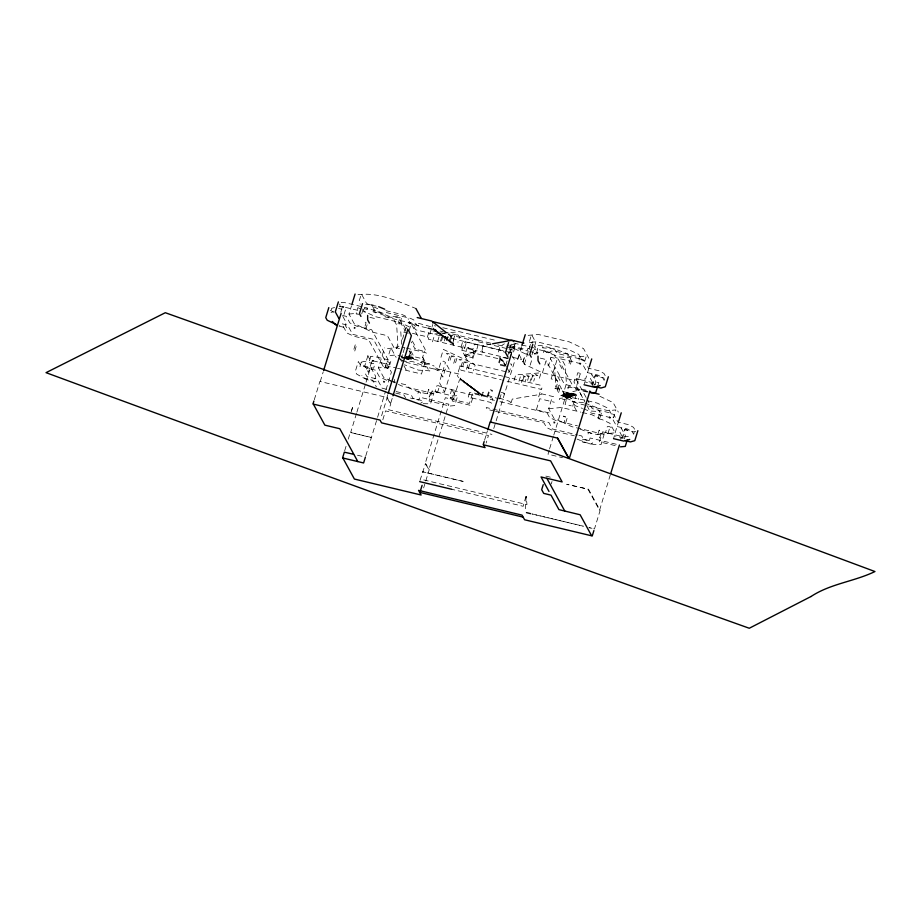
<?xml version="1.0" encoding="UTF-8"?>
<svg xmlns="http://www.w3.org/2000/svg" width="921" height="921" viewBox="0 0 921 921"><rect width="100%" height="100%" fill="white"/><g stroke="black" fill="none" stroke-linecap="round" stroke-linejoin="round"><path stroke-width="0.69" stroke-dasharray="4.61 3.45" d="M526.156 496.615L525.407 508.714M505.756 365.372L507.655 358.891M420.034 480.394L425.525 463.459L429.232 469.675L423.648 487.934M525.914 496.373L523.209 506.285L451.843 489.293M340.816 312.219L341.967 308.466L339.561 304.08M314.291 399.737L319.886 381.432L386.947 397.492L390.492 403.962L392.588 397.135M320.232 381.593L323.156 372.038M344.074 314.372L345.387 310.089L338.64 308.477M367.111 324.779L366.063 328.21L361.93 327.22L354.159 323.536L348.967 314.061L351.419 306.048M361.723 313.923L364.025 306.417M394.142 320.439L396.675 325.067L397.791 344.017L396.295 348.886L394.418 348.449L387.453 335.728L372.142 332.055L364.359 328.371L366.109 322.649L363.68 321.498L365.384 321.337M366.5 369.194L367.444 367.537L369.851 368.458L369.413 369.897M344.684 450.76L346.641 444.371M348.242 439.121L350.302 432.421L371.336 437.452M356.473 413.506L350.636 432.582L371.382 437.544M356.899 412.148L365.649 383.527M366.063 382.169L370.645 367.18L375.687 376.39L374.812 379.245L376.263 381.881L366.051 379.44L361.826 375.354M391.413 381.11L383.689 377.449L378.45 367.882L384.575 347.862M398.056 323.927L399.806 318.206L401.51 318.056L399.76 323.766M387.971 368.365L385.554 367.214L387.304 361.493L389.721 362.644L387.971 368.365L383.85 367.375L378.45 367.882M365.798 455.814L385.554 391.218M385.98 389.859L391.39 372.142L373.408 339.308L352.662 334.335L347.608 325.136L339.964 323.306M402.442 339.308L405.724 328.578M386.947 397.492L387.787 394.752M381.593 415.762L387.188 397.469L390.792 404.031L388.708 409.799L491.964 434.39M409.062 330.593L411.227 323.904L425.226 349.439L424.627 351.408L416.971 349.577M437.475 392.714L435.057 391.563L436.807 385.853L438.511 385.692L440.929 386.832L439.225 386.993L437.475 392.714L432.076 393.221L401.556 385.922L393.831 382.261L395.581 376.539M401.832 356.611L402.419 354.7M403.179 352.547L404.929 346.826M382.814 419.78L385.531 410.893L488.452 435.518L486.15 443.047M401.821 358.073L401.993 357.486L405.367 358.292M402.27 357.993L402.454 357.417M402.73 357.912L402.903 357.336M406.368 357.313L406.541 356.738M406.829 357.244L407.001 356.657L413.805 358.361L407.911 356.508L407.738 357.095L413.356 358.442L413.08 357.935M408.187 357.014L408.371 356.439L414.266 358.292L407.45 356.588M408.648 356.945L409.085 355.506L422.209 358.649L424.754 363.277M427.286 337.374L429.347 330.662M397.412 368.25L421.473 374.007L425.191 361.849L422.658 357.221L424.454 351.327M431.143 329.776L428.277 339.17L461.076 347.01L461.582 347.942L464.495 348.633L466.245 342.911L465.738 341.99M431.961 327.128L432.755 324.503M422.658 357.221L425.191 361.849L420.379 362.31L424.846 364.428L425.283 362.989L420.816 360.871L396.122 354.965L388.443 355.69L390.861 347.77L396.099 357.336M432.49 341.795L434.896 333.932L455.538 332.136L459.591 336.89L457.933 342.301M417.938 393.302L418.376 391.874L419.285 391.92L420.598 392.726L420.16 394.153M437.648 341.346L439.305 335.935L441.712 337.086L440.054 342.497M441.516 341.012L443.174 335.601L445.58 336.752L443.922 342.151M440.975 357.29L443.381 349.427L472.519 363.127L475.121 365.246L473.463 370.645M446.685 340.563L448.331 335.152L450.737 336.303L449.08 341.703M450.553 340.217L452.199 334.818L454.606 335.969L452.959 341.369M398.551 358.499L407.117 362.563L437.625 369.862L445.315 369.125L442.897 377.057L438.672 369.344L434.205 367.226L433.768 368.653L438.235 370.772L441.101 361.423L443.508 361.193L445.453 362.448L439.329 382.48L444.578 392.047L439.179 392.553L435.057 391.563M448.262 360.71L449.92 355.31L446.271 353.595L447.997 353.422L451.647 355.126L449.989 360.537M444.578 392.047L450.703 372.026L445.453 362.448M453.719 363.288L455.377 357.878L451.739 356.162L453.466 355.99L457.104 357.705L455.446 363.104M461.076 347.01L462.826 341.3L503.902 351.028L503.637 351.88L505.099 352.236M468.847 347.298L467.223 347.839L464.817 355.702L474.027 351.799L472.335 357.659L464.909 355.886L461.87 350.325L464.276 342.462L465.911 341.933M459.625 367.433L457.219 375.296L458.508 377.633M461.007 366.708L462.653 361.308L459.015 359.593L460.742 359.409L464.38 361.124L462.733 366.535M465.427 356.968L468.363 362.333L470.078 363.15L506.711 371.911M456.275 390.285L459.556 379.556M466.463 369.275L468.121 363.876L464.483 362.16L466.21 361.988L469.848 363.691L468.19 369.102M477.4 344.788L477.907 345.709L476.157 351.431L473.244 350.728L472.738 349.807L474.488 344.086M472.841 358.58L474.591 352.858L474.085 351.937M482.167 349.784L482.949 345.559L491.238 344.04M481.787 396.387L480.935 393.797L481.994 395.719L483.099 392.104L482.04 396.859M498.388 351.995L500.045 346.584L504.374 343.821M488.026 396.203L487.52 395.282L489.27 389.56L492.182 390.262L492.689 391.183L489.776 390.481L488.026 396.203L480.739 394.464M500.057 358.154L498.307 363.876L505.733 365.649M507.471 356.554L511.477 343.314L513.895 343.084L537.76 348.794L536.448 353.088L529.817 351.5M509.186 353.491L511.097 347.24L509.831 344.926M510.096 352.985L511.742 347.62M484.55 440.284L487.347 431.132M510.476 355.92L512.433 350.487L511.604 353.192M513.515 348.633L514.666 344.88M515.219 343.717L514.839 344.961L510.671 343.97M499.689 399L501.438 393.279L504.351 393.969L503.845 393.048L500.932 392.346M508.07 372.234L509.313 372.015L511.685 364.255L510.222 363.91M517.533 359.294L519.479 353.86L517.832 359.271M521.562 346.676L519.11 354.689L524.348 364.232L542.423 372.798L573.012 380.12L578.457 379.613M514.068 380.385L515.748 374.905L541.064 372.798L538.658 380.661M522.817 361.826L524.774 356.392L523.116 361.792M511.155 402.696L512.26 399.081L541.525 394.2M518.972 381.282L520.63 375.872L523.093 375.618L525.523 376.77L523.059 377.023L521.413 382.422M524.348 364.232L530.473 344.212M532.833 341.564L532.373 343.061L529.46 342.359M522.668 380.903L524.325 375.492L526.789 375.238L529.218 376.39L526.754 376.643L525.108 382.042M532.039 354.677L535.746 342.267L531.532 334.565L529.103 342.497L536.69 341.772L567.877 349.243L578.676 354.355L580.644 357.947M530.162 365.165L532.177 358.614M527.595 380.396L529.253 374.985L531.716 374.743L534.145 375.883L531.682 376.136L530.036 381.547M531.29 380.016L532.948 374.617L535.412 374.363L537.841 375.503L535.377 375.756L533.731 381.167M543.448 352.547L543.885 351.12L545.025 351.189L546.671 352.19L546.234 353.618M542.423 372.798L545.923 361.366L548.456 365.982L550.643 358.833M538.681 396.813L541.088 388.95M536.459 409.477L539.741 398.747L554.315 402.235M556.837 360.318L551.149 378.911L557.332 380.396M555.11 377.242L554.649 367.467M555.386 377.737L555.582 387.004M561.58 421.841L553.912 418.203L548.697 408.694L551.99 397.976M557.101 389.779L558.851 384.057L557.309 383.689L555.559 389.41L556.065 390.331M558.621 392.553L560.371 386.832L558.828 386.463L557.078 392.185L557.585 393.106M564.688 389.18L566.438 383.458L565.068 365.361L562.535 360.733M549.215 450.024L548.018 454.203L562.547 457.679M549.63 448.665L553.383 436.416M553.797 435.057L568.787 386.049L589.924 391.114M579.09 357.693L579.136 360.099M565.701 422.831L567.451 417.109L563.33 416.119L565.747 417.271L563.997 422.992L571.665 426.63L602.553 434.021L607.987 433.503L609.737 427.781L611.44 427.62L609.023 426.469L607.319 426.63L605.569 432.352L607.987 433.503M584.731 361.308L586.355 356.024L578.584 356.761L553.82 350.843L551.414 351.062L548.548 352.778M572.724 406.184L576.235 394.741L578.768 399.369M551.276 483.951L552.024 481.51M588.876 368.25L585.606 378.934L580.161 379.452L576.039 378.462L577.789 372.74L581.911 373.73L580.207 373.891L575.625 389.295L589.544 392.634M584.294 383.815L584.881 381.904L595.081 384.345L593.642 381.72M594.655 376.965L595.093 375.526L597.061 375.653L598.005 376.229L597.568 377.656M592.157 385.934L595.219 375.918L603.957 378.013M594.92 385.013L595.899 381.801L591.789 374.294L590.476 378.589L593.907 384.84M598.051 385.001L598.823 382.491L593.999 382.952L578.699 379.291M588.047 433.964L588.484 432.536L589.624 432.605L591.259 433.595L590.822 435.023M598.051 418.641L599.813 412.919L601.505 412.758L599.755 418.479L598.051 418.641L602.184 419.631L609.898 423.292L615.124 432.824L609.69 433.342L605.569 432.352M613.524 438.649L614.399 435.794L624.611 438.235L623.16 435.598M615.124 432.824L618.797 420.816M620.558 439.144L620.961 437.855L621.974 438.177M610.312 474.856L599.548 510.303L587.966 489.166L566.691 484.285L588.496 489.212L600.124 510.453L594.471 528.953L588.922 527.618L594.413 528.861M624.173 430.855L624.611 429.416L626.579 429.543L627.535 430.119L627.097 431.546M622.055 438.569L624.737 429.808L633.487 431.903L635.674 431.281M624.438 438.903L625.428 435.691L621.318 428.184L620.006 432.479L623.425 438.73M591.386 384.115L592.456 384.287M506.343 366.754L499.896 357.624M500.564 359.075L500.184 358.062L505.859 365.556M420.598 403.306L422.359 402.063M592.767 442.84L591.006 444.083L582.625 442.068L580.852 438.833L589.233 440.837L590.108 437.982L619.442 445.004M464.817 355.702L474.511 351.592M465.692 356.911L475.178 352.835L475.65 350.97L474.948 349.692L467.223 347.839M334.588 307.499L331.744 308.305L330.432 312.599L333.275 311.793M461.87 350.325L500.978 359.282L502.693 360.099L505.629 365.464M348.967 314.061L354.435 313.543L356.864 314.683M364.359 328.371L366.063 328.21M387.488 348.564L397.584 347.608L398.033 346.123L404.941 347.77M528.159 335.359L538.152 334.415L569.351 341.887L583.557 348.61L588.83 358.246M510.165 347.597L512.583 347.378L528.493 351.177M385.554 367.214L390.941 366.708L396.122 367.94M424.846 364.428L429.658 363.968L434.125 366.086M393.831 382.261L395.535 382.1M562.881 398.056L559.703 398.356L559.266 399.783L571.987 398.586L565.149 395.339L546.141 360.641M548.697 408.694L561.43 407.496L580.909 412.159M628.341 436.381L623.517 436.842L602.564 431.822L599.502 441.838L617.669 446.178M357.993 294.708C378.117 291.945 397.676 301.271 415.901 308.5M370.334 304.713L365.568 304.621L364.255 308.915L369.022 309.007L377.357 310.999L383.435 313.497L385.312 316.916L409.074 322.603L412.493 324.227L415.532 329.776L513.204 353.157L514.517 348.863L506.147 346.86M423.246 403.686L430.568 403.824L433.63 393.82L426.308 393.67L417.973 391.678L408.613 387.833L407.094 385.059L400.151 383.389M567.555 387.476L571.423 387.603L588.047 391.586M554.833 388.674L558.702 388.812L562.132 390.435L566.323 398.091L577.237 403.271L608.125 410.662L615.873 409.926L613.455 417.846L608.228 408.302L597.211 403.087L586.193 400.451M401.763 361.032L413.126 361.734L427.022 367.076L429.554 371.693L429.819 370.841L418.456 370.127L404.561 364.797M583.523 402.523L572.16 401.809L572.425 400.957L574.957 405.585L582.533 408.487M425.283 362.989L429.658 363.968M357.509 455.239L362.747 456.459M374.214 305.645L376.159 306.106M385.864 310.653L402.178 314.556L405.597 316.179L408.567 319.288M579.62 358.81L557.078 353.422L555.202 350.003L549.077 347.482L540.696 345.479L535.884 345.375L534.571 349.669L539.384 349.773L547.765 351.776L553.889 354.286L555.766 357.705L579.643 363.415L583.062 365.038L587.172 372.545L597.971 375.123L602.679 377.737L604.13 380.373L605.442 376.079L603.992 373.454L599.283 370.841L588.484 368.25L585.744 363.254M434.355 325.712L435.76 326.046M442.794 327.726L496.822 340.655M430.568 326.644L415.67 322.557M510.752 345.836L525.338 349.324M357.751 310.331L339.458 305.945L339.964 306.877L341.277 302.583L343.683 302.353L367.444 308.04L366.132 312.334L363.335 311.666M426.607 327.83L416.845 325.493L413.805 319.944L410.386 318.321L386.624 312.633L385.369 310.354M432.191 329.165L443.358 331.836M444.751 332.17L472.657 338.847M478.241 340.183L492.194 343.521M497.777 344.857L504.754 346.526M432.893 330.881L472.98 340.471M478.517 341.795L507.552 348.748M508.933 349.071L513.078 350.072M369.92 317.365L376.873 319.034M540.293 358.131L547.281 359.812M342.543 315.454L346.284 316.352L349.888 322.937L356.738 326.184L371.681 329.753L387.637 358.891L384.575 368.907L368.619 339.768L353.676 336.188L346.826 332.942L343.222 326.368L339.481 325.47M412.389 333.287L426.964 336.775M512.444 357.233L521.723 359.443M408.256 333.206L400.762 331.41L401.602 344.224M472.738 349.807L463.988 347.712L464.495 348.633M508.461 358.35L475.65 350.498L476.157 351.431M507.483 358.591L501.162 357.083L498.814 364.797L506.239 366.57M339.089 326.161L346.733 327.991L345.294 325.366L346.169 322.5L342.393 315.592M406.322 348.103L425.64 352.72L427.597 353.986M399.564 348.61L396.203 347.804L396.479 348.311M502.912 376.205L459.901 365.913L459.464 367.352L461.018 370.196L501.254 379.82M504.294 376.539L540.374 385.174L541.928 388.017L541.49 389.445L502.636 380.154M575.947 394.234L568.303 392.404L565.08 404.354L571.273 405.827M575.452 394.441L562.386 391.425L564.93 396.053M575.729 394.948L567.313 392.818L575.234 395.155M574.462 394.856L566.818 393.025L567.094 393.532M574.739 395.362L566.357 393.313L574.244 395.581M573.507 395.178L565.851 393.348L573.818 395.754M572.977 395.489L565.333 393.658L565.609 394.165M573.253 395.995L564.838 393.866L565.114 394.372M564.343 394.073L572.758 396.203M571.492 396.111L563.836 394.28L564.113 394.787M564.619 394.579L572.263 396.41M406.092 356.807L412.896 358.511L412.62 358.004M571.768 396.617L563.341 394.499L563.617 395.005M406.311 357.233L412.447 358.591L412.171 358.085M571.273 396.836L562.846 394.706L570.778 397.043M584.823 400.117L561.96 395.639L568.81 398.885M405.908 357.394L411.537 358.741L411.261 358.234M570.007 396.744L562.351 394.913L562.627 395.42M570.283 397.25L561.856 395.121L569.788 397.458M406.276 358.142L410.167 358.96L409.891 358.453M569.005 397.158L561.361 395.328L569.282 397.665M405.885 358.304L409.258 359.109L408.982 358.603M406.552 358.649L408.809 359.19L408.533 358.683M401.544 357.567L404.918 358.373M406.103 358.73L408.348 359.259L408.072 358.753M568.787 397.872L560.866 395.535L568.51 397.365L570.041 392.369L577.548 390.446L578.998 390.792L581.531 395.42M443.082 370.38L444.624 370.749M446.512 371.071L461.087 374.559M541.272 393.739L555.847 397.227M582.302 412.493L592.042 414.818L599.755 418.479M487.52 395.282L498.434 398.701M499.182 398.068L509.889 401.441L510.948 403.363M441.953 387.257L456.528 390.746M536.713 409.937L551.288 413.425M494.462 400.336L490.306 399.334L489.293 397.492L472.496 393.463L469.434 403.479L445.327 397.711L425.237 463.39L428.887 469.514L448.872 404.192L419.7 397.204L418.825 400.071L410.478 398.068M499.999 401.66L547.086 412.919L549.618 417.547L556.457 420.793L577.421 425.813M394.591 382.065L386.256 380.062L379.406 376.827L375.803 370.242L367.065 368.147L359.789 364.129L358.35 361.493L355.287 371.508L356.726 374.133L363.991 378.163L372.74 380.258L376.344 386.832M494.163 411.008L487.244 409.35L486.23 407.496L548.835 422.474L552.381 428.956L577.536 434.977M495.556 411.342L544.012 422.935L546.556 427.563L553.394 430.809L574.359 435.817M386.348 389.226L382.18 388.225L377.138 379.026L366.926 376.574L365.487 373.949M396.076 391.552L411.353 395.213L413.126 398.448L421.473 400.439M578.929 435.311L581.727 435.978L583.5 439.213L591.881 441.217M395.696 393.071L404.031 395.063L405.551 397.837M493.748 428.553L514.885 360.491L512.513 356.174M545.854 476.111L553.141 477.849M423.764 479.922L526.973 504.616L526.202 496.442M532.292 513.987L583.373 526.213L532.073 514.022M584.789 403.007L597.418 407.853L599.951 412.481L600.216 411.618L588.853 410.916L583.799 408.97M580.115 429.071L588.335 432.444L596.716 434.447L604.084 434.597L601.022 444.613L593.654 444.452L585.272 442.448L577.053 439.075M530.335 349.45L527.917 348.299L526.167 354.021L528.585 355.161M599.87 396.295L613.11 402.569L618.336 412.113M418.756 325.965L411.906 322.718L408.763 323.018L409.2 321.59L415.601 326.264M369.045 304.586L366.57 303.412L361.354 293.903L358.925 301.823L360.226 304.195M373.995 306.935L377.702 308.696M409.315 326.851L402.465 323.605L399.323 323.904L399.76 322.477L375.284 316.617L364.14 311.344L362.839 308.961M360.318 308.8L357.889 307.66L356.139 313.382L358.568 314.522M506.941 345.041L528.723 355.46M330.271 310.239L333.909 312.254M448.285 334.196L453.788 338.583L453.005 342.808L453.995 344.604M499.769 357.716L505.514 365.315M586.136 397.504L575.268 377.668L573.956 381.962L584.823 401.786M586.815 398.735L592.249 408.659L610.473 413.022L613.893 414.646L618.003 422.14L628.801 424.731L633.521 427.332L634.96 429.969L633.648 434.263L632.209 431.627L627.489 429.013L616.69 426.435L612.58 418.928L609.161 417.305L590.937 412.953L585.503 403.03M559.761 364.67L562.294 369.298M557.712 376.459L560.256 381.087M574.186 406.529L576.719 411.157M506.964 367.721L509.313 372.015M481.959 350.452L482.949 352.248M452.81 343.475L453.788 345.271M451.624 341.749L452.602 343.545M480.601 394.672L479.553 392.737L480.405 395.339M451.417 342.428L452.395 344.224M450.231 340.701L451.209 342.497M479.219 393.612L478.16 391.69L479.012 394.292M450.024 341.369L451.014 343.165M448.838 339.653L449.828 341.449M477.826 392.565L476.767 390.631L477.619 393.232M448.631 340.321L449.621 342.117M447.456 338.594L448.435 340.39M476.433 391.517L475.386 389.583L476.238 392.185M447.249 339.273L448.228 341.058M446.063 337.547L447.042 339.342M475.052 390.458L473.993 388.535L474.845 391.126M445.856 338.214L446.835 340.01M444.67 336.499L445.66 338.283M473.659 389.41L472.6 387.476L473.452 390.078M444.463 337.167L445.453 338.963M443.277 335.44L444.267 337.236M472.266 388.351L471.218 386.429L472.059 389.03M443.082 336.107L444.06 337.903M441.896 334.392L442.874 336.188M470.884 387.304L469.825 385.381L470.677 387.971M441.689 335.06L442.667 336.856M440.503 333.333L441.481 335.129M469.491 386.256L468.432 384.322L469.284 386.924M440.296 334.012L441.286 335.808M439.11 332.285L440.1 334.081M468.098 385.197L467.039 383.274L467.891 385.876M438.914 332.953L439.893 334.749M437.728 331.238L438.707 333.034M466.717 384.149L465.658 382.215L466.51 384.817M437.521 331.905L438.5 333.701M436.335 330.179L437.314 331.974M465.324 383.101L464.265 381.167L465.117 383.769M436.128 330.858L437.118 332.642M434.942 329.131L435.932 330.927M463.931 382.042L462.872 380.12L463.724 382.71M434.747 329.799L435.725 331.595M433.561 328.083L434.539 329.868M462.538 380.995L461.49 379.061L462.342 381.662M433.354 328.751L434.332 330.547M461.156 379.947L460.097 378.013L460.949 380.615M406.161 327.151L408.061 330.627M405.701 328.924L401.706 321.625L401.107 323.593L405.102 330.881M412.366 341.081L415.693 347.159L415.095 349.128L411.1 341.829M413.149 355.126L410.616 350.51L408.74 350.061L411.273 354.689M409.88 351.223L410.386 352.156L408.636 357.878L408.13 356.945M410.801 358.304L411.077 358.81L406.069 357.728L410.628 358.891L410.352 358.384M409.085 355.506L411.618 360.134M405.724 357.175L406.99 359.489M372.51 306.279L375.043 310.895L388.927 316.237L400.29 316.939L400.025 317.803L388.674 317.089L374.778 311.759L372.245 307.13M399.495 357.693L401.395 361.159M403.928 365.787L406.46 370.415M352.501 407.612L350.82 413.103L352.501 407.612M342.796 306.394L342.451 307.533L343.521 307.706L343.867 306.566L342.796 306.394M354.24 327.289C353.042 330.121 357.221 327.416 354.24 327.289M355.253 344.834L353.652 350.049L354.562 351.695L356.151 346.48L355.253 344.834M373.5 310.354L373.063 311.782L375.849 312.852L376.033 310.953L373.5 310.354M361.262 362.195L359.95 366.477L362.793 365.683L373.592 368.262L374.905 363.979L364.106 361.389L361.262 362.195M367.882 355.771L364.82 365.787L368.423 372.36L371.485 362.356L367.882 355.771M370.795 356.473L369.482 360.767L371.888 360.537L389.756 364.808L391.068 360.514L373.201 356.243L370.795 356.473M372.314 360.284L371.969 361.423L373.04 361.596L373.385 360.456L372.314 360.284M383.758 381.179C382.56 384.011 386.739 381.306 383.758 381.179M409.35 322.2C408.153 325.032 412.332 322.338 409.35 322.2M428.691 389.422L427.379 393.704L429.244 397.135L430.556 392.841L428.691 389.422M432.11 391.045L429.048 401.049L449.885 406.034L454.709 405.585L457.772 395.57L452.948 396.03L432.11 391.045M451.808 389.318L450.496 393.612L453.616 399.3L454.928 395.005L451.808 389.318M450.53 397.273L450.173 398.413L451.267 398.609L451.624 397.458L450.53 397.273M455.239 390.941L452.176 400.957L470.447 405.332L473.509 395.316L455.239 390.941M469.572 392.772L468.259 397.066L490.893 402.477L491.4 403.398L492.712 399.115L492.205 398.183L488.786 396.56L471.989 392.542L469.572 392.772M512.997 347.113L512.652 348.265L513.722 348.437L514.079 347.286L512.997 347.113M537.841 352.329L537.404 353.768L532.568 354.217L537.841 352.329M542.883 347.033L542.619 347.885L553.981 348.599L567.877 353.929L570.41 358.557L570.675 357.693L559.312 356.991L545.416 351.649L542.883 347.033M550.908 357.325L550.47 358.753L564.458 384.287L571.745 386.037L572.183 384.598L558.207 359.075L550.908 357.325M570.375 359.029L568.625 364.751L570.329 364.589L572.079 358.868L570.375 359.029M553.97 421.899C552.773 424.731 556.94 422.037 553.97 421.899M579.827 363.024C578.63 365.856 582.809 363.162 579.827 363.024M599.145 430.199L597.833 434.493L599.698 437.912L601.01 433.618L599.145 430.199M609.357 416.914C608.159 419.746 612.327 417.04 609.357 416.914M463.056 481.395L422.658 471.782L463.056 481.395"/><path stroke-width="1.38" d="M328.82 307.602L325.758 317.618L327.208 320.243L336.971 324.871M338.364 301.892L335.302 311.897L338.905 318.47M313.002 403.951L313.888 401.038M323.57 370.668L341.127 313.29M351.822 304.713L355.092 294.029M362.506 303.642L359.443 313.658L360.963 316.433M342.577 457.933L344.339 452.153L353.583 454.318M365.407 457.092L363.611 462.964L342.865 458.002L354.389 479.047L421.093 495.003L418.56 490.375L522.069 515.138L524.602 519.766L591.662 535.815L580.126 514.77L558.943 509.624L551.011 495.141L543.724 493.391L541.698 489.696L543.229 484.665M388.202 393.394L407.83 329.258L411.376 335.728L393.002 395.777M432.87 322.995L433.25 321.74L513.722 340.989M422.106 485.332L419.93 492.424L522.863 517.061M508.565 342.612L505.502 352.628L508.035 357.244M483.203 444.67L484.147 441.585M487.75 429.819L490.145 421.979L557.573 438.12L568.43 457.933M490.49 422.14L511.339 354.021M521.977 345.34L525.246 334.657M532.822 344.396L529.759 354.412L531.279 357.187M589.279 366.915L591.731 358.914M569.523 457.806L589.924 391.114M597.671 386.256L595.76 392.507L590.937 392.968M608.355 376.781L605.293 386.785L600.895 388.029L593.4 386.233M618.797 420.816L621.249 412.804M610.727 473.509L619.442 445.004M592.238 535.953L593.895 530.565M627.189 440.134L625.278 446.397L620.455 446.846M637.873 430.671L634.811 440.675L630.425 441.907L625.417 440.722M600.193 385.565L594.206 387.211L584.006 384.759M629.711 439.455L623.736 441.09L613.524 438.649M492.62 343.786L511.961 340.229L523.888 343.084M419.654 481.625L451.843 489.293M371.301 304.943L373.247 305.415M417.201 317.549L431.776 321.038L446.086 332.446M428.012 328.164L432.191 329.165M474.05 339.181L478.241 340.183M589.428 391.92L599.122 394.234M557.527 438.028L568.764 458.082M546.878 478.356L541.053 476.963L548.985 491.446M530.692 513.688L526.478 512.606M378.669 306.705L384.748 309.214M580.955 359.132L584.375 360.756M332.308 321.464L336.533 325.55M539.798 363.899L538.025 360.664L538.014 356.185M564.826 511.109L546.832 478.264L562.144 481.925L550.608 460.88L483.548 444.831L485.068 447.606L381.559 422.843L380.039 420.068L313.347 404.112L324.871 425.157L339.814 428.726L357.809 461.571M415.901 308.5L421.162 318.102M369.436 323.133L367.663 319.898L367.652 315.419M811.01 596.52L749.268 628.249C514.367 544.403 280.019 459.061 46.05 372.66L165.296 312.714C402.477 397.308 639.001 483.652 874.95 571.538C854.239 581.565 830.466 583.638 811.01 596.52"/></g></svg>
